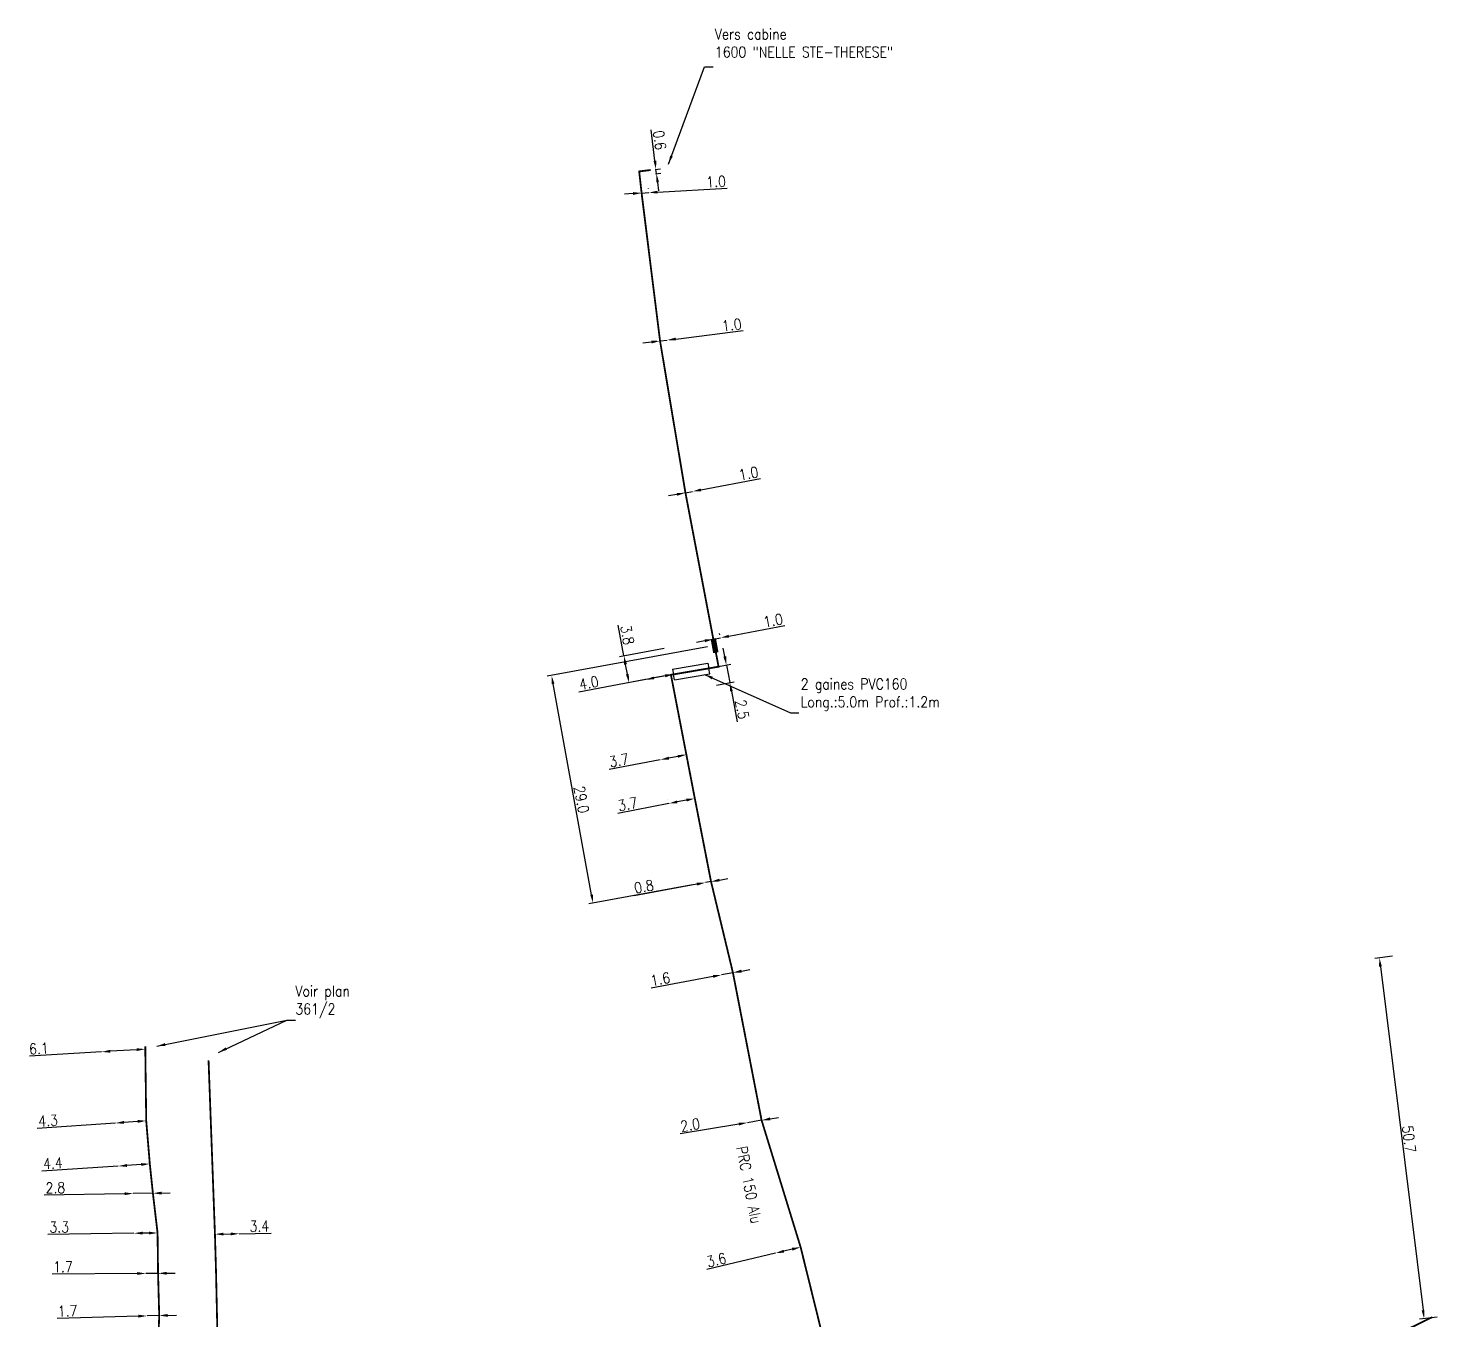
# Model space of a CAD drawing. Header units: millimetres. Extents: x 156382 to 158006, y 120998 to 122000.
# Drawn here: x 157804.2 to 158001.3, y 121819.5 to 121999.6 of the extents above; entities that cross this region are included whole.
import ezdxf
from ezdxf.enums import TextEntityAlignment as Align

# ---------------------------------------------------------------- set-up
doc = ezdxf.new("R2010")
doc.units = ezdxf.units.MM
doc.header["$PDMODE"] = 34
doc.layers.get('0').update_dxf_attribs({"linetype": 'CONTINUOUS'})
doc.layers.get('DEFPOINTS').update_dxf_attribs({"linetype": 'CONTINUOUS'})
for name, color, linetype in [('M_110', 1, 'M_ST_10'), ('M_300', 7, 'CONTINUOUS'), ('M_400', 7, 'CONTINUOUS')]:
    doc.layers.add(name, color=color, linetype=linetype)
doc.styles.add('M_ROMANS', font='ROMANS.shx', dxfattribs={"width": 0.75})
doc.styles.get("Standard").update_dxf_attribs({"font": 'romans.shx', "width": 0.85})
doc.linetypes.add('M_ST_10', pattern='A,5,-0.3,["++",Standard,S=1,R=0,X=0,Y=-0.5],-2.8', length=8.1)
doc.dimstyles.get("Standard").update_dxf_attribs({"dimtxt": 1.5, "dimasz": 1.2, "dimexe": 0.625, "dimexo": 0.625, "dimgap": 0.25, "dimtad": 1, "dimdec": 1, "dimzin": 0, "dimdsep": 46, "dimtxsty": 'Standard', "dimcen": -0.5, "dimadec": 0, "dimazin": 0, "dimtfac": 1, "dimtdec": 1, "dimtmove": 0, "dimatfit": 3, "dimfxl": 0, "dimtolj": 1, "dimtzin": 0, "dimarcsym": 0})

# ---------------------------------------------------------------- blocks, each defined once
blk = doc.blocks.new('*D119')
at = {"layer": 'DEFPOINTS', "color": 0, "linetype": 'Continuous', "transparency": 16777216}
for p in [(157890.27, 121908.76), (157890.27, 121908.75), (157894.2, 121909.49)]:
    blk.add_point(p, dxfattribs=at)
at = {"layer": 'M_400', "color": 0, "linetype": 'Continuous', "lineweight": -2, "transparency": 16777216}
for p, q in [((157890.27, 121908.76), (157881.02, 121907.03)), ((157890.15, 121909.37), (157890.15, 121909.38)), ((157893.02, 121909.28), (157891.44, 121908.99)), ((157894.08, 121910.11), (157894.08, 121910.12))]:
    blk.add_line(p, q, dxfattribs=at)
at = {"layer": 'M_400', "color": 0, "linetype": 'Continuous', "transparency": 16777216}
for points in [[(157891.41, 121909.18), (157891.48, 121908.79), (157890.27, 121908.76)], [(157892.98, 121909.48), (157893.05, 121909.08), (157894.2, 121909.5)]]:
    blk.add_solid(points, dxfattribs=at)
at = {"layer": 'M_400', "color": 0, "linetype": 'Continuous', "transparency": 16777216, "insert": (157882.39, 121908.31), "char_height": 1.5, "attachment_point": 5, "rotation": 10.6095}
blk.add_mtext('\\A1;4.0', dxfattribs=at)
blk = doc.blocks.new('*D120')
at = {"layer": 'DEFPOINTS', "color": 0, "linetype": 'Continuous', "transparency": 16777216}
for p in [(157893.5, 121913.23), (157887.29, 121912.06), (157894.2, 121909.49)]:
    blk.add_point(p, dxfattribs=at)
at = {"layer": 'M_400', "color": 0, "linetype": 'Continuous', "lineweight": -2, "transparency": 16777216}
for p, q in [((157887.29, 121912.06), (157886.48, 121916.36)), ((157892.89, 121913.11), (157886.67, 121911.95)), ((157887.77, 121909.51), (157887.51, 121910.88)), ((157893.58, 121909.38), (157887.37, 121908.21))]:
    blk.add_line(p, q, dxfattribs=at)
at = {"layer": 'M_400', "color": 0, "linetype": 'Continuous', "transparency": 16777216}
for points in [[(157887.71, 121910.92), (157887.31, 121910.85), (157887.29, 121912.06)], [(157887.96, 121909.54), (157887.57, 121909.47), (157887.99, 121908.33)]]:
    blk.add_solid(points, dxfattribs=at)
at = {"layer": 'M_400', "color": 0, "linetype": 'Continuous', "transparency": 16777216, "insert": (157887.76, 121914.98), "char_height": 1.5, "attachment_point": 5, "rotation": 280.6095}
blk.add_mtext('\\A1;3.8', dxfattribs=at)
blk = doc.blocks.new('*D121')
at = {"layer": 'DEFPOINTS', "color": 0, "linetype": 'Continuous', "transparency": 16777216}
for p in [(157899.13, 121910.33), (157899.6, 121907.87), (157902.04, 121908.34)]:
    blk.add_point(p, dxfattribs=at)
at = {"layer": 'M_400', "color": 0, "linetype": 'Continuous', "lineweight": -2, "transparency": 16777216}
for p, q in [((157901.34, 121911.97), (157901.12, 121913.15)), ((157899.74, 121910.45), (157902.18, 121910.91)), ((157901.57, 121910.79), (157902.04, 121908.34)), ((157900.21, 121907.99), (157902.65, 121908.45)), ((157902.26, 121907.16), (157903.08, 121902.86))]:
    blk.add_line(p, q, dxfattribs=at)
at = {"layer": 'M_400', "color": 0, "linetype": 'Continuous', "transparency": 16777216}
for points in [[(157901.54, 121912.01), (157901.15, 121911.94), (157901.57, 121910.79)], [(157902.46, 121907.2), (157902.07, 121907.12), (157902.04, 121908.34)]]:
    blk.add_solid(points, dxfattribs=at)
at = {"layer": 'M_400', "color": 0, "linetype": 'Continuous', "transparency": 16777216, "insert": (157903.77, 121904.61), "char_height": 1.5, "attachment_point": 5, "rotation": 280.7831}
blk.add_mtext('\\A1;2.5', dxfattribs=at)
blk = doc.blocks.new('*D127')
at = {"layer": 'DEFPOINTS', "color": 0, "linetype": 'Continuous', "transparency": 16777216}
for p in [(157908.41, 121828.77), (157908.41, 121828.77), (157911.92, 121829.61)]:
    blk.add_point(p, dxfattribs=at)
at = {"layer": 'M_110', "color": 0, "linetype": 'Continuous', "lineweight": -2, "transparency": 16777216}
for p, q in [((157908.41, 121828.77), (157898.86, 121826.48)), ((157910.75, 121829.33), (157909.58, 121829.05))]:
    blk.add_line(p, q, dxfattribs=at)
at = {"layer": 'M_110', "color": 0, "linetype": 'Continuous', "transparency": 16777216}
for points in [[(157909.53, 121829.24), (157909.63, 121828.85), (157908.41, 121828.77)], [(157910.7, 121829.52), (157910.8, 121829.13), (157911.92, 121829.61)]]:
    blk.add_solid(points, dxfattribs=at)
at = {"layer": 'M_110', "color": 0, "linetype": 'Continuous', "transparency": 16777216, "insert": (157900.17, 121827.82), "char_height": 1.5, "attachment_point": 5, "rotation": 13.4915}
blk.add_mtext('\\A1;3.6', dxfattribs=at)
blk = doc.blocks.new('*D128')
at = {"layer": 'DEFPOINTS', "color": 0, "linetype": 'Continuous', "transparency": 16777216}
for p in [(157904.5, 121846.97), (157904.5, 121846.97), (157906.48, 121847.3)]:
    blk.add_point(p, dxfattribs=at)
at = {"layer": 'M_110', "color": 0, "linetype": 'Continuous', "lineweight": -2, "transparency": 16777216}
for p, q in [((157907.66, 121847.5), (157908.84, 121847.7)), ((157903.32, 121846.77), (157895.12, 121845.4)), ((157906.48, 121847.3), (157904.5, 121846.97))]:
    blk.add_line(p, q, dxfattribs=at)
at = {"layer": 'M_110', "color": 0, "linetype": 'Continuous', "transparency": 16777216}
for points in [[(157907.63, 121847.7), (157907.69, 121847.3), (157906.48, 121847.3)], [(157903.29, 121846.97), (157903.35, 121846.58), (157904.5, 121846.97)]]:
    blk.add_solid(points, dxfattribs=at)
at = {"layer": 'M_110', "color": 0, "linetype": 'Continuous', "transparency": 16777216, "insert": (157896.52, 121846.65), "char_height": 1.5, "attachment_point": 5, "rotation": 9.4963}
blk.add_mtext('\\A1;2.0', dxfattribs=at)
blk = doc.blocks.new('*D129')
at = {"layer": 'DEFPOINTS', "color": 0, "linetype": 'Continuous', "transparency": 16777216}
for p in [(157898.65, 121880.45), (157898.65, 121880.45), (157899.43, 121880.59)]:
    blk.add_point(p, dxfattribs=at)
at = {"layer": 'M_110', "color": 0, "linetype": 'Continuous', "lineweight": -2, "transparency": 16777216}
for p, q in [((157897.47, 121880.23), (157888.69, 121878.63)), ((157899.43, 121880.59), (157898.65, 121880.45)), ((157898.76, 121879.83), (157898.76, 121879.83)), ((157899.55, 121879.98), (157899.55, 121879.98)), ((157900.61, 121880.81), (157901.79, 121881.02))]:
    blk.add_line(p, q, dxfattribs=at)
at = {"layer": 'M_110', "color": 0, "linetype": 'Continuous', "transparency": 16777216}
for points in [[(157897.43, 121880.43), (157897.5, 121880.04), (157898.65, 121880.45)], [(157900.58, 121881), (157900.65, 121880.61), (157899.43, 121880.59)]]:
    blk.add_solid(points, dxfattribs=at)
at = {"layer": 'M_110', "color": 0, "linetype": 'Continuous', "transparency": 16777216, "insert": (157890.07, 121879.9), "char_height": 1.5, "attachment_point": 5, "rotation": 10.3537}
blk.add_mtext('\\A1;0.8', dxfattribs=at)
blk = doc.blocks.new('*D130')
at = {"layer": 'DEFPOINTS', "color": 0, "linetype": 'Continuous', "transparency": 16777216}
for p in [(157893.53, 121891.48), (157893.53, 121891.48), (157897.17, 121892.18)]:
    blk.add_point(p, dxfattribs=at)
at = {"layer": 'M_110', "color": 0, "linetype": 'Continuous', "lineweight": -2, "transparency": 16777216}
for p, q in [((157893.53, 121891.48), (157886.44, 121890.11)), ((157893.42, 121892.09), (157893.42, 121892.09)), ((157895.99, 121891.95), (157894.71, 121891.71)), ((157897.05, 121892.79), (157897.05, 121892.79))]:
    blk.add_line(p, q, dxfattribs=at)
at = {"layer": 'M_110', "color": 0, "linetype": 'Continuous', "transparency": 16777216}
for points in [[(157894.67, 121891.9), (157894.75, 121891.51), (157893.53, 121891.48)], [(157895.95, 121892.15), (157896.03, 121891.76), (157897.17, 121892.18)]]:
    blk.add_solid(points, dxfattribs=at)
at = {"layer": 'M_110', "color": 0, "linetype": 'Continuous', "transparency": 16777216, "insert": (157887.81, 121891.39), "char_height": 1.5, "attachment_point": 5, "rotation": 10.9075}
blk.add_mtext('\\A1;3.7', dxfattribs=at)
blk = doc.blocks.new('*D131')
at = {"layer": 'DEFPOINTS', "color": 0, "linetype": 'Continuous', "transparency": 16777216}
for p in [(157892.36, 121897.59), (157892.36, 121897.59), (157895.99, 121898.29)]:
    blk.add_point(p, dxfattribs=at)
at = {"layer": 'M_110', "color": 0, "linetype": 'Continuous', "lineweight": -2, "transparency": 16777216}
for p, q in [((157892.36, 121897.59), (157885.22, 121896.21)), ((157894.81, 121898.06), (157893.53, 121897.82))]:
    blk.add_line(p, q, dxfattribs=at)
at = {"layer": 'M_110', "color": 0, "linetype": 'Continuous', "transparency": 16777216}
for points in [[(157893.5, 121898.01), (157893.57, 121897.62), (157892.36, 121897.59)], [(157894.77, 121898.26), (157894.85, 121897.87), (157895.99, 121898.29)]]:
    blk.add_solid(points, dxfattribs=at)
at = {"layer": 'M_110', "color": 0, "linetype": 'Continuous', "transparency": 16777216, "insert": (157886.59, 121897.5), "char_height": 1.5, "attachment_point": 5, "rotation": 10.9075}
blk.add_mtext('\\A1;3.7', dxfattribs=at)
blk = doc.blocks.new('*D132')
at = {"layer": 'DEFPOINTS', "color": 0, "linetype": 'Continuous', "transparency": 16777216}
for p in [(157891.01, 121979.83), (157891.08, 121979.23), (157891.83, 121979.32)]:
    blk.add_point(p, dxfattribs=at)
at = {"layer": 'M_110', "color": 0, "linetype": 'Continuous', "lineweight": -2, "transparency": 16777216}
for p, q in [((157891.61, 121981.11), (157891.08, 121985.45)), ((157891.63, 121979.9), (157892.37, 121979.99)), ((157891.83, 121979.32), (157891.75, 121979.92)), ((157891.7, 121979.31), (157892.45, 121979.4)), ((157891.97, 121978.13), (157892.12, 121976.94))]:
    blk.add_line(p, q, dxfattribs=at)
at = {"layer": 'M_110', "color": 0, "linetype": 'Continuous', "transparency": 16777216}
for points in [[(157891.81, 121981.13), (157891.41, 121981.08), (157891.75, 121979.92)], [(157892.17, 121978.15), (157891.78, 121978.11), (157891.83, 121979.32)]]:
    blk.add_solid(points, dxfattribs=at)
at = {"layer": 'M_110', "color": 0, "linetype": 'Continuous', "transparency": 16777216, "insert": (157892.26, 121983.99), "char_height": 1.5, "attachment_point": 5, "rotation": 276.9954}
blk.add_mtext('\\A1;0.6', dxfattribs=at)
blk = doc.blocks.new('*D133')
at = {"layer": 'DEFPOINTS', "color": 0, "linetype": 'Continuous', "transparency": 16777216}
for p in [(157900.73, 121914.59), (157899.79, 121914.19), (157900.77, 121914.38)]:
    blk.add_point(p, dxfattribs=at)
at = {"layer": 'M_110', "color": 0, "linetype": 'Continuous', "lineweight": -2, "transparency": 16777216}
for p, q in [((157899.67, 121914.8), (157899.63, 121915.02)), ((157899.75, 121914.4), (157900.73, 121914.59)), ((157900.66, 121914.99), (157900.62, 121915.2)), ((157901.91, 121914.81), (157909.73, 121916.3)), ((157898.57, 121914.18), (157897.39, 121913.95))]:
    blk.add_line(p, q, dxfattribs=at)
at = {"layer": 'M_110', "color": 0, "linetype": 'Continuous', "transparency": 16777216}
for points in [[(157901.87, 121915.01), (157901.95, 121914.62), (157900.73, 121914.59)], [(157898.53, 121914.37), (157898.61, 121913.98), (157899.75, 121914.4)]]:
    blk.add_solid(points, dxfattribs=at)
at = {"layer": 'M_110', "color": 0, "linetype": 'Continuous', "transparency": 16777216, "insert": (157908.08, 121917.01), "char_height": 1.5, "attachment_point": 5, "rotation": 10.7831}
blk.add_mtext('\\A1;1.0', dxfattribs=at)
blk = doc.blocks.new('*D134')
at = {"layer": 'DEFPOINTS', "color": 0, "linetype": 'Continuous', "transparency": 16777216}
for p in [(157895.86, 121934.82), (157896.85, 121935), (157896.85, 121935)]:
    blk.add_point(p, dxfattribs=at)
at = {"layer": 'M_110', "color": 0, "linetype": 'Continuous', "lineweight": -2, "transparency": 16777216}
for p, q in [((157898.02, 121935.23), (157906.31, 121936.81)), ((157894.68, 121934.59), (157893.51, 121934.37)), ((157895.86, 121934.82), (157896.85, 121935))]:
    blk.add_line(p, q, dxfattribs=at)
at = {"layer": 'M_110', "color": 0, "linetype": 'Continuous', "transparency": 16777216}
for points in [[(157894.65, 121934.79), (157894.72, 121934.39), (157895.86, 121934.82)], [(157897.99, 121935.42), (157898.06, 121935.03), (157896.85, 121935)]]:
    blk.add_solid(points, dxfattribs=at)
at = {"layer": 'M_110', "color": 0, "linetype": 'Continuous', "transparency": 16777216, "insert": (157904.66, 121937.51), "char_height": 1.5, "attachment_point": 5, "rotation": 10.7831}
blk.add_mtext('\\A1;1.0', dxfattribs=at)
blk = doc.blocks.new('*D135')
at = {"layer": 'DEFPOINTS', "color": 0, "linetype": 'Continuous', "transparency": 16777216}
for p in [(157892.32, 121955.99), (157893.31, 121956.11), (157893.31, 121956.11)]:
    blk.add_point(p, dxfattribs=at)
at = {"layer": 'M_110', "color": 0, "linetype": 'Continuous', "lineweight": -2, "transparency": 16777216}
for p, q in [((157892.32, 121955.99), (157893.31, 121956.11)), ((157894.5, 121956.26), (157903.92, 121957.43)), ((157891.13, 121955.84), (157889.94, 121955.69))]:
    blk.add_line(p, q, dxfattribs=at)
at = {"layer": 'M_110', "color": 0, "linetype": 'Continuous', "transparency": 16777216}
for points in [[(157891.11, 121956.04), (157891.15, 121955.64), (157892.32, 121955.99)], [(157894.48, 121956.46), (157894.53, 121956.06), (157893.31, 121956.11)]]:
    blk.add_solid(points, dxfattribs=at)
at = {"layer": 'M_110', "color": 0, "linetype": 'Continuous', "transparency": 16777216, "insert": (157902.32, 121958.24), "char_height": 1.5, "attachment_point": 5, "rotation": 7.1087}
blk.add_mtext('\\A1;1.0', dxfattribs=at)
blk = doc.blocks.new('*D136')
at = {"layer": 'DEFPOINTS', "color": 0, "linetype": 'Continuous', "transparency": 16777216}
for p in [(157889.75, 121976.59), (157890.75, 121976.68), (157890.75, 121976.64)]:
    blk.add_point(p, dxfattribs=at)
at = {"layer": 'M_110', "color": 0, "linetype": 'Continuous', "lineweight": -2, "transparency": 16777216}
for p, q in [((157888.55, 121976.55), (157887.36, 121976.48)), ((157889.72, 121977.21), (157889.72, 121977.24)), ((157889.75, 121976.62), (157890.75, 121976.68)), ((157890.72, 121977.27), (157890.72, 121977.3)), ((157891.95, 121976.74), (157901.68, 121977.3))]:
    blk.add_line(p, q, dxfattribs=at)
at = {"layer": 'M_110', "color": 0, "linetype": 'Continuous', "transparency": 16777216}
for points in [[(157888.54, 121976.75), (157888.57, 121976.35), (157889.75, 121976.62)], [(157891.94, 121976.94), (157891.96, 121976.54), (157890.75, 121976.68)]]:
    blk.add_solid(points, dxfattribs=at)
at = {"layer": 'M_110', "color": 0, "linetype": 'Continuous', "transparency": 16777216, "insert": (157900.13, 121978.21), "char_height": 1.5, "attachment_point": 5, "rotation": 3.2602}
blk.add_mtext('\\A1;1.0', dxfattribs=at)
blk = doc.blocks.new('*D160')
at = {"layer": 'DEFPOINTS', "color": 0, "linetype": 'Continuous', "transparency": 16777216}
for p in [(157900.91, 121867.59), (157902.48, 121867.89), (157902.48, 121867.89)]:
    blk.add_point(p, dxfattribs=at)
at = {"layer": 'M_110', "color": 0, "linetype": 'Continuous', "lineweight": -2, "transparency": 16777216}
for p, q in [((157899.73, 121867.37), (157891.07, 121865.73)), ((157902.48, 121867.89), (157900.91, 121867.59)), ((157903.66, 121868.11), (157904.84, 121868.33))]:
    blk.add_line(p, q, dxfattribs=at)
at = {"layer": 'M_110', "color": 0, "linetype": 'Continuous', "transparency": 16777216}
for points in [[(157899.7, 121867.56), (157899.77, 121867.17), (157900.91, 121867.59)], [(157903.63, 121868.31), (157903.7, 121867.91), (157902.48, 121867.89)]]:
    blk.add_solid(points, dxfattribs=at)
at = {"layer": 'M_110', "color": 0, "linetype": 'Continuous', "transparency": 16777216, "insert": (157892.36, 121866.99), "char_height": 1.5, "attachment_point": 5, "rotation": 10.7078}
blk.add_mtext('\\A1;1.6', dxfattribs=at)
blk = doc.blocks.new('*D161')
at = {"layer": 'DEFPOINTS', "color": 0, "linetype": 'Continuous', "transparency": 16777216}
for p in [(157995.08, 121870.26), (157998.85, 121819.64), (158001.31, 121819.94)]:
    blk.add_point(p, dxfattribs=at)
at = {"layer": 'M_110', "color": 0, "linetype": 'Continuous', "lineweight": -2, "transparency": 16777216}
for p, q in [((157994.46, 121870.18), (157992, 121869.87)), ((157992.76, 121868.76), (157998.7, 121820.83)), ((158000.69, 121819.86), (157998.23, 121819.56))]:
    blk.add_line(p, q, dxfattribs=at)
at = {"layer": 'M_110', "color": 0, "linetype": 'Continuous', "transparency": 16777216}
for points in [[(157992.96, 121868.78), (157992.56, 121868.74), (157992.62, 121869.95)], [(157998.9, 121820.85), (157998.5, 121820.8), (157998.85, 121819.64)]]:
    blk.add_solid(points, dxfattribs=at)
at = {"layer": 'M_110', "color": 0, "linetype": 'Continuous', "transparency": 16777216, "insert": (157996.75, 121844.68), "char_height": 1.5, "attachment_point": 5, "rotation": 277.061}
blk.add_mtext('\\A1;50.7', dxfattribs=at)
blk = doc.blocks.new('*D165')
at = {"layer": 'DEFPOINTS', "color": 0, "linetype": 'Continuous', "transparency": 16777216}
for p in [(157830.26, 121831.42), (157830.26, 121831.42), (157833.66, 121831.48)]:
    blk.add_point(p, dxfattribs=at)
at = {"layer": 'M_110', "color": 0, "linetype": 'Continuous', "lineweight": -2, "transparency": 16777216}
for p, q in [((157831.46, 121831.44), (157832.46, 121831.46)), ((157833.66, 121831.48), (157838.09, 121831.57))]:
    blk.add_line(p, q, dxfattribs=at)
at = {"layer": 'M_110', "color": 0, "linetype": 'Continuous', "transparency": 16777216}
for points in [[(157831.45, 121831.64), (157831.46, 121831.24), (157830.26, 121831.42)], [(157832.45, 121831.66), (157832.46, 121831.26), (157833.66, 121831.48)]]:
    blk.add_solid(points, dxfattribs=at)
at = {"layer": 'M_110', "color": 0, "linetype": 'Continuous', "transparency": 16777216, "insert": (157836.45, 121832.54), "char_height": 1.5, "attachment_point": 5, "rotation": 1.1525}
blk.add_mtext('\\A1;3.4', dxfattribs=at)
blk = doc.blocks.new('*D177')
at = {"layer": 'DEFPOINTS', "color": 0, "linetype": 'Continuous', "transparency": 16777216}
for p in [(157899.13, 121910.33), (157899.6, 121907.87), (157902.04, 121908.34)]:
    blk.add_point(p, dxfattribs=at)
at = {"layer": 'M_400', "color": 0, "linetype": 'Continuous', "lineweight": -2, "transparency": 16777216}
for p, q in [((157901.34, 121911.97), (157901.12, 121913.15)), ((157899.74, 121910.45), (157902.18, 121910.91)), ((157901.57, 121910.79), (157902.04, 121908.34)), ((157900.21, 121907.99), (157902.65, 121908.45)), ((157902.26, 121907.16), (157903.08, 121902.86))]:
    blk.add_line(p, q, dxfattribs=at)
at = {"layer": 'M_400', "color": 0, "linetype": 'Continuous', "transparency": 16777216}
for points in [[(157901.54, 121912.01), (157901.15, 121911.94), (157901.57, 121910.79)], [(157902.46, 121907.2), (157902.07, 121907.12), (157902.04, 121908.34)]]:
    blk.add_solid(points, dxfattribs=at)
at = {"layer": 'M_400', "color": 0, "linetype": 'Continuous', "transparency": 16777216, "insert": (157903.77, 121904.61), "char_height": 1.5, "attachment_point": 5, "rotation": 280.7831}
blk.add_mtext('\\A1;2.5', dxfattribs=at)
blk = doc.blocks.new('*D179')
at = {"layer": 'DEFPOINTS', "color": 0, "linetype": 'Continuous', "transparency": 16777216}
for p in [(157816.39, 121846.93), (157820.68, 121847.24), (157820.68, 121847.23)]:
    blk.add_point(p, dxfattribs=at)
at = {"layer": 'M_110', "color": 0, "linetype": 'Continuous', "lineweight": -2, "transparency": 16777216}
for p, q in [((157816.39, 121846.92), (157805.49, 121846.14)), ((157816.44, 121846.31), (157816.44, 121846.3)), ((157819.48, 121847.15), (157817.59, 121847.01)), ((157820.73, 121846.61), (157820.73, 121846.61))]:
    blk.add_line(p, q, dxfattribs=at)
at = {"layer": 'M_110', "color": 0, "linetype": 'Continuous', "transparency": 16777216}
for points in [[(157817.57, 121847.21), (157817.6, 121846.81), (157816.39, 121846.92)], [(157819.47, 121847.35), (157819.5, 121846.95), (157820.68, 121847.23)]]:
    blk.add_solid(points, dxfattribs=at)
at = {"layer": 'M_110', "color": 0, "linetype": 'Continuous', "transparency": 16777216, "insert": (157807, 121847.25), "char_height": 1.5, "attachment_point": 5, "rotation": 4.1067}
blk.add_mtext('\\A1;4.3', dxfattribs=at)
blk = doc.blocks.new('*D180')
at = {"layer": 'DEFPOINTS', "color": 0, "linetype": 'Continuous', "transparency": 16777216}
for p in [(157816.79, 121840.92), (157821.18, 121841.22), (157821.18, 121841.21)]:
    blk.add_point(p, dxfattribs=at)
at = {"layer": 'M_110', "color": 0, "linetype": 'Continuous', "lineweight": -2, "transparency": 16777216}
for p, q in [((157821.14, 121841.83), (157821.14, 121841.84)), ((157816.79, 121840.92), (157806.11, 121840.21)), ((157816.75, 121841.54), (157816.75, 121841.55)), ((157819.99, 121841.14), (157817.99, 121841))]:
    blk.add_line(p, q, dxfattribs=at)
at = {"layer": 'M_110', "color": 0, "linetype": 'Continuous', "transparency": 16777216}
for points in [[(157817.98, 121841.2), (157818, 121840.8), (157816.79, 121840.92)], [(157819.97, 121841.34), (157820, 121840.94), (157821.18, 121841.22)]]:
    blk.add_solid(points, dxfattribs=at)
at = {"layer": 'M_110', "color": 0, "linetype": 'Continuous', "transparency": 16777216, "insert": (157807.66, 121841.32), "char_height": 1.5, "attachment_point": 5, "rotation": 3.8149}
blk.add_mtext('\\A1;4.4', dxfattribs=at)
blk = doc.blocks.new('*D181')
at = {"layer": 'DEFPOINTS', "color": 0, "linetype": 'Continuous', "transparency": 16777216}
for p in [(157818.87, 121837.09), (157821.61, 121837.13), (157821.61, 121837.13)]:
    blk.add_point(p, dxfattribs=at)
at = {"layer": 'M_110', "color": 0, "linetype": 'Continuous', "lineweight": -2, "transparency": 16777216}
for p, q in [((157817.67, 121837.06), (157806.44, 121836.87)), ((157821.61, 121837.13), (157818.87, 121837.09)), ((157822.81, 121837.15), (157824.01, 121837.18))]:
    blk.add_line(p, q, dxfattribs=at)
at = {"layer": 'M_110', "color": 0, "linetype": 'Continuous', "transparency": 16777216}
for points in [[(157817.66, 121837.26), (157817.67, 121836.86), (157818.87, 121837.09)], [(157822.81, 121837.35), (157822.82, 121836.95), (157821.61, 121837.13)]]:
    blk.add_solid(points, dxfattribs=at)
at = {"layer": 'M_110', "color": 0, "linetype": 'Continuous', "transparency": 16777216, "insert": (157808.01, 121837.89), "char_height": 1.5, "attachment_point": 5, "rotation": 1.0103}
blk.add_mtext('\\A1;2.8', dxfattribs=at)
blk = doc.blocks.new('*D187')
at = {"layer": 'DEFPOINTS', "color": 0, "linetype": 'Continuous', "transparency": 16777216}
for p in [(157814.46, 121856.85), (157820.55, 121857.23), (157820.55, 121857.23)]:
    blk.add_point(p, dxfattribs=at)
at = {"layer": 'M_110', "color": 0, "linetype": 'Continuous', "lineweight": -2, "transparency": 16777216}
for p, q in [((157814.46, 121856.85), (157804.4, 121856.23)), ((157819.35, 121857.15), (157815.66, 121856.93))]:
    blk.add_line(p, q, dxfattribs=at)
at = {"layer": 'M_110', "color": 0, "linetype": 'Continuous', "transparency": 16777216}
for points in [[(157815.65, 121857.13), (157815.67, 121856.73), (157814.46, 121856.85)], [(157819.34, 121857.35), (157819.37, 121856.96), (157820.55, 121857.23)]]:
    blk.add_solid(points, dxfattribs=at)
at = {"layer": 'M_110', "color": 0, "linetype": 'Continuous', "transparency": 16777216, "insert": (157805.71, 121857.31), "char_height": 1.5, "attachment_point": 5, "rotation": 3.5317}
blk.add_mtext('\\A1;6.1', dxfattribs=at)
blk = doc.blocks.new('*D188')
at = {"layer": 'DEFPOINTS', "color": 0, "linetype": 'Continuous', "transparency": 16777216}
for p in [(157818.96, 121831.55), (157822.26, 121831.59), (157822.26, 121831.59)]:
    blk.add_point(p, dxfattribs=at)
at = {"layer": 'M_110', "color": 0, "linetype": 'Continuous', "lineweight": -2, "transparency": 16777216}
for p, q in [((157818.96, 121831.55), (157806.98, 121831.39)), ((157821.06, 121831.58), (157820.16, 121831.57)), ((157822.27, 121830.97), (157822.27, 121830.97))]:
    blk.add_line(p, q, dxfattribs=at)
at = {"layer": 'M_110', "color": 0, "linetype": 'Continuous', "transparency": 16777216}
for points in [[(157820.16, 121831.77), (157820.17, 121831.37), (157818.96, 121831.55)], [(157821.06, 121831.78), (157821.07, 121831.38), (157822.26, 121831.59)]]:
    blk.add_solid(points, dxfattribs=at)
at = {"layer": 'M_110', "color": 0, "linetype": 'Continuous', "transparency": 16777216, "insert": (157808.55, 121832.41), "char_height": 1.5, "attachment_point": 5, "rotation": 0.7599}
blk.add_mtext('\\A1;3.3', dxfattribs=at)
blk = doc.blocks.new('*D189')
at = {"layer": 'DEFPOINTS', "color": 0, "linetype": 'Continuous', "transparency": 16777216}
for p in [(157820.63, 121825.98), (157822.33, 121825.97), (157822.33, 121825.96)]:
    blk.add_point(p, dxfattribs=at)
at = {"layer": 'M_110', "color": 0, "linetype": 'Continuous', "lineweight": -2, "transparency": 16777216}
for p, q in [((157819.43, 121825.94), (157807.58, 121825.85)), ((157822.33, 121825.96), (157820.63, 121825.95)), ((157823.53, 121825.97), (157824.73, 121825.98)), ((157820.63, 121825.35), (157820.63, 121825.32)), ((157822.33, 121825.34), (157822.33, 121825.33))]:
    blk.add_line(p, q, dxfattribs=at)
at = {"layer": 'M_110', "color": 0, "linetype": 'Continuous', "transparency": 16777216}
for points in [[(157819.43, 121826.14), (157819.43, 121825.74), (157820.63, 121825.95)], [(157823.53, 121826.17), (157823.53, 121825.77), (157822.33, 121825.96)]]:
    blk.add_solid(points, dxfattribs=at)
at = {"layer": 'M_110', "color": 0, "linetype": 'Continuous', "transparency": 16777216, "insert": (157809.07, 121826.86), "char_height": 1.5, "attachment_point": 5, "rotation": 0.4195}
blk.add_mtext('\\A1;1.7', dxfattribs=at)
blk = doc.blocks.new('*D190')
at = {"layer": 'DEFPOINTS', "color": 0, "linetype": 'Continuous', "transparency": 16777216}
for p in [(157820.79, 121820.02), (157822.49, 121820.07), (157822.49, 121820.07)]:
    blk.add_point(p, dxfattribs=at)
at = {"layer": 'M_110', "color": 0, "linetype": 'Continuous', "lineweight": -2, "transparency": 16777216}
for p, q in [((157819.59, 121819.99), (157808.26, 121819.68)), ((157822.49, 121820.07), (157820.79, 121820.02)), ((157823.69, 121820.1), (157824.89, 121820.14))]:
    blk.add_line(p, q, dxfattribs=at)
at = {"layer": 'M_110', "color": 0, "linetype": 'Continuous', "transparency": 16777216}
for points in [[(157819.59, 121820.19), (157819.6, 121819.79), (157820.79, 121820.02)], [(157823.68, 121820.3), (157823.7, 121819.9), (157822.49, 121820.07)]]:
    blk.add_solid(points, dxfattribs=at)
at = {"layer": 'M_110', "color": 0, "linetype": 'Continuous', "transparency": 16777216, "insert": (157809.72, 121820.72), "char_height": 1.5, "attachment_point": 5, "rotation": 1.5649}
blk.add_mtext('\\A1;1.7', dxfattribs=at)
blk = doc.blocks.new('*D225')
at = {"layer": 'DEFPOINTS', "color": 0, "linetype": 'Continuous', "transparency": 16777216}
for p in [(157899.55, 121913.43), (157877.19, 121909.34), (157897.47, 121880.23)]:
    blk.add_point(p, dxfattribs=at)
at = {"layer": 'M_300', "color": 0, "linetype": 'Continuous', "lineweight": -2, "transparency": 16777216}
for p, q in [((157898.94, 121913.32), (157876.57, 121909.23)), ((157882.77, 121878.77), (157877.4, 121908.16)), ((157896.85, 121880.12), (157882.38, 121877.48))]:
    blk.add_line(p, q, dxfattribs=at)
at = {"layer": 'M_300', "color": 0, "linetype": 'Continuous', "transparency": 16777216}
for points in [[(157877.6, 121908.2), (157877.21, 121908.13), (157877.19, 121909.34)], [(157882.97, 121878.8), (157882.58, 121878.73), (157882.99, 121877.59)]]:
    blk.add_solid(points, dxfattribs=at)
at = {"layer": 'M_300', "color": 0, "linetype": 'Continuous', "transparency": 16777216, "insert": (157881.37, 121892.03), "char_height": 1.5, "attachment_point": 5, "rotation": 280.3537}
blk.add_mtext('\\A1;29.0', dxfattribs=at)
blk = doc.blocks.new('M_300_03')
at = {"color": 0, "linetype": 'Continuous'}
blk.add_solid([(-2, 0.75), (-2, -0.75), (2, 0.75), (2, -0.75)], dxfattribs=at)
at = {"color": 0, "linetype": 'Continuous', "style": 'M_ROMANS', "width": 0.75, "flags": 3}
for tag, p in [('DEF_COUP', (0, -7.5)), ('DEF_LEG', (0, -5)), ('DEF_TYPE', (0, -10))]:
    blk.add_attdef(tag, text='', height=1.2, dxfattribs=at).set_placement(p, align=Align.MIDDLE)

msp = doc.modelspace()

# ---------------------------------------------------------------- linework, layer by layer
at = {"layer": 'M_110', "const_width": 0.25, "flags": 128}
for points in [[(157906.92, 121704.26), (157902.51, 121718.64, -0.229804), (157902.64, 121719.5), (157906.05, 121724.47), (157914.3, 121736.87), (157922.64, 121747.75), (157927.17, 121754.12), (157927.33, 121756.06), (157929.98, 121758.12), (157927.81, 121763.1), (157924.62, 121776.91), (157921.9, 121788.12), (157918.73, 121802.31), (157914.96, 121817.31), (157911.92, 121829.61), (157906.48, 121847.3), (157902.48, 121867.89), (157899.43, 121880.59), (157897.17, 121892.18), (157893.84, 121909.43), (157900.48, 121910.56), (157895.86, 121934.82), (157892.32, 121955.99), (157889.75, 121976.6), (157889.41, 121979.63), (157891.01, 121979.83)], [(157907.39, 121704.41), (157903.07, 121718.58, -0.226894), (157903.2, 121719.44), (157914.7, 121736.58), (157923.04, 121747.45), (157927.66, 121753.94), (157927.81, 121755.8), (157938.49, 121764.07, 0.190327), (157938.62, 121765.23, -0.193985), (157939.04, 121768.9), (157940.92, 121771.58), (157945.76, 121778.37), (157954.55, 121789.37), (157967.42, 121802.55), (157976.01, 121808.08), (158000, 121819.86)]]:
    msp.add_lwpolyline(points, format="xyb", dxfattribs=at)
at = {"layer": 'M_110', "linetype": 'M_ST_10', "flags": 128}
msp.add_lwpolyline([(157860.48, 121685.77, 0.25, 0.25, 0), (157860.48, 121685.77, 0.25, 0.25, 0), (157853.37, 121703.2, 0.25, 0.25, 0), (157824.46, 121784.75, 0.25, 0.25, 0), (157824.46, 121784.75, 0.25, 0.25, 0), (157824.46, 121784.75, 0.25, 0.25, 0), (157824.46, 121784.75, 0.25, 0.25, 0), (157824.46, 121784.75, 0.25, 0.25, 0), (157824.46, 121784.75, 0.25, 0.25, 0), (157824.46, 121784.75, 0.25, 0.25, 0), (157823.28, 121790.11, 0.25, 0.25, 0), (157822.27, 121799.21, 0.25, 0.25, 0), (157821.85, 121805.55, 0.25, 0.25, 0), (157822.27, 121813.48, 0.25, 0.25, 0), (157822.49, 121820.07, 0.25, 0.25, 0), (157822.33, 121825.97, 0.25, 0.25, 0), (157822.26, 121831.59, 0.25, 0.25, 0), (157821.61, 121837.13, 0.25, 0.25, 0), (157821.18, 121841.21, 0.25, 0.25, 0), (157820.68, 121847.23, 0.25, 0.25, 0), (157820.55, 121857.23, 0.25, 0.25, 0), (157820.55, 121857.62, 0, 0, 0)], format="xyseb", dxfattribs=at)
at = {"layer": 'M_110', "linetype": 'M_ST_10', "const_width": 0.25, "flags": 128}
msp.add_lwpolyline([(157906.45, 121704.1), (157902.19, 121717.69), (157897.99, 121723.05, 0.437376), (157896.53, 121722.93), (157893.36, 121718.66), (157882.57, 121704.77), (157879.76, 121701.36), (157876.01, 121698.71), (157867.58, 121696.1, -0.401774), (157865.1, 121697.34), (157864.72, 121698.53), (157837.46, 121774.69), (157835.1, 121781.99), (157833.76, 121787.22), (157832.27, 121794.46), (157831.73, 121798.16), (157831.1, 121805.46), (157830.8, 121808.95), (157830.59, 121818.19), (157830.41, 121826.26), (157830.26, 121831.42), (157829.37, 121855.65)], format="xyb", dxfattribs=at)
at = {"layer": 'M_300', "flags": 128}
msp.add_lwpolyline([(157896.14, 121879.99), (157893.08, 121879.43)], dxfattribs=at)
at = {"layer": 'M_400', "color": 7}
for p, q in [((157894.07, 121910.23), (157899, 121911.07)), ((157899, 121911.07), (157899.13, 121910.33)), ((157894.07, 121910.23), (157894.2, 121909.49)), ((157894.32, 121908.75), (157894.2, 121909.49)), ((157894.32, 121908.75), (157899.25, 121909.59)), ((157899.25, 121909.59), (157899.13, 121910.33))]:
    msp.add_line(p, q, dxfattribs=at)

# ---------------------------------------------------------------- block references
at = {"layer": 'M_300', "xscale": 0.5, "yscale": 0.5, "zscale": 0.5, "rotation": 280.3536734789936}
msp.add_blockref('M_300_03', (157899.92, 121913.5), dxfattribs=at)

# ---------------------------------------------------------------- texts
at = {"layer": 'M_110', "linetype": 'Continuous', "width": 0.85}
msp.add_text('PRC 150 Alu', height=1.5, rotation=281.0582, dxfattribs=at).set_placement((157904.73, 121838.3), align=Align.MIDDLE)
at = {"layer": 'M_110', "linetype": 'Continuous', "char_height": 1.5, "attachment_point": 1}
for s, insert in [('\\A1;Vers cabine\\P1600 "NELLE STE-THERESE"', (157899.97, 121999.53)), ('Voir plan\\P361/2', (157841.48, 121866.07))]:
    msp.add_mtext(s, dxfattribs=dict(at, insert=insert))
at = {"layer": 'M_400', "linetype": 'Continuous', "insert": (157911.94, 121906.65), "char_height": 1.5, "attachment_point": 4}
msp.add_mtext('2 gaines PVC160 \\PLong.:5.0m Prof.:1.2m', dxfattribs=at)

# ---------------------------------------------------------------- dimensions: what is measured, and where the dimension line sits
at = {"layer": 'M_110', "linetype": 'Continuous'}
for base, p1, p2, angle, picture, middle, dimtype in [((157891.83, 121979.32), (157891.01, 121979.83), (157891.08, 121979.23), 276.9954, '*D132', (157891.27, 121983.87), 161), ((157890.75, 121976.68), (157889.75, 121976.59), (157890.75, 121976.64), 3.2602, '*D136', (157900.19, 121977.21), 161), ((157893.31, 121956.11), (157892.32, 121955.99), (157893.31, 121956.11), 7.1087, '*D135', (157902.44, 121957.25), 161), ((157896.85, 121935), (157895.86, 121934.82), (157896.85, 121935), 10.7831, '*D134', (157904.85, 121936.53), 161), ((157900.73, 121914.59), (157899.79, 121914.19), (157900.77, 121914.38), 10.7831, '*D133', (157908.26, 121916.02), 161), ((157892.36, 121897.59), (157895.99, 121898.29), (157892.36, 121897.59), 190.9075, '*D131', (157886.78, 121896.51), 161), ((157893.53, 121891.48), (157897.17, 121892.18), (157893.53, 121891.48), 190.9075, '*D130', (157888, 121890.41), 161), ((157898.65, 121880.45), (157899.43, 121880.59), (157898.65, 121880.45), 190.3537, '*D129', (157890.25, 121878.91), 161), ((157998.85, 121819.64), (157995.08, 121870.26), (158001.31, 121819.94), 277.061, '*D161', (157995.76, 121844.56), 160), ((157902.48, 121867.89), (157900.91, 121867.59), (157902.48, 121867.89), 10.7078, '*D160', (157892.54, 121866.01), 160), ((157820.55, 121857.23), (157814.46, 121856.85), (157820.55, 121857.23), 183.5317, '*D187', (157805.77, 121856.32), 160), ((157820.68, 121847.23), (157816.39, 121846.93), (157820.68, 121847.24), 184.1067, '*D179', (157807.07, 121846.26), 160), ((157904.5, 121846.97), (157906.48, 121847.3), (157904.5, 121846.97), 189.4963, '*D128', (157896.68, 121845.66), 161), ((157821.18, 121841.22), (157816.79, 121840.92), (157821.18, 121841.21), 183.8149, '*D180', (157807.72, 121840.32), 160), ((157821.6148, 121837.1335), (157818.8653, 121837.085), (157821.6148, 121837.1335), 181.0103, '*D181', (157808.0265, 121836.8939), 160), ((157822.26, 121831.59), (157818.96, 121831.55), (157822.26, 121831.59), 0.7599, '*D188', (157808.57, 121831.41), 160), ((157830.26, 121831.42), (157833.66, 121831.48), (157830.26, 121831.42), 181.1525, '*D165', (157836.47, 121831.54), 160), ((157908.41, 121828.77), (157911.92, 121829.61), (157908.41, 121828.77), 193.4915, '*D127', (157900.4, 121826.85), 161), ((157822.33, 121825.96), (157820.63, 121825.98), (157822.33, 121825.97), 0.4195, '*D189', (157809.08, 121825.86), 160), ((157822.49, 121820.07), (157820.79, 121820.02), (157822.49, 121820.07), 1.5649, '*D190', (157809.75, 121819.72), 160)]:
    dim = msp.add_linear_dim(base=base, p1=p1, p2=p2, angle=angle, dimstyle='Standard', dxfattribs=at)
    dim.commit()
    dim.dimension.update_dxf_attribs({"geometry": picture, "text_midpoint": middle, "dimtype": dimtype})
at = {"layer": 'M_300', "linetype": 'Continuous'}
dim = msp.add_linear_dim(base=(157877.19, 121909.34), p1=(157897.47, 121880.23), p2=(157899.55, 121913.43), angle=280.3537, text='29.0', dimstyle='Standard', dxfattribs=at)
dim.commit()
dim.dimension.update_dxf_attribs({"geometry": '*D225', "text_midpoint": (157880.38, 121891.85), "dimtype": 160})
at = {"layer": 'M_400', "linetype": 'Continuous'}
for base, p1, p2, angle, picture, middle in [((157887.29, 121912.06), (157894.2, 121909.49), (157893.5, 121913.23), 100.6095, '*D120', (157886.78, 121914.8)), ((157902.04, 121908.34), (157899.13, 121910.33), (157899.6, 121907.87), 280.7831, '*D121', (157902.78, 121904.42)), ((157902.04, 121908.34), (157899.13, 121910.33), (157899.6, 121907.87), 280.7831, '*D177', (157902.78, 121904.42)), ((157890.27, 121908.76), (157894.2, 121909.49), (157890.27, 121908.75), 190.6095, '*D119', (157882.57, 121907.32))]:
    dim = msp.add_linear_dim(base=base, p1=p1, p2=p2, angle=angle, dimstyle='Standard', dxfattribs=at)
    dim.commit()
    dim.dimension.update_dxf_attribs({"geometry": picture, "text_midpoint": middle, "dimtype": 161})

# ---------------------------------------------------------------- leaders
at = {"layer": 'M_110', "linetype": 'Continuous'}
for points in [[(157893.49, 121980.66), (157898.52, 121994.24), (157899.72, 121994.24)], [(157822.16, 121857.64), (157840.28, 121861.29)], [(157830.76, 121856.78), (157840.28, 121861.29), (157841.48, 121861.29)]]:
    msp.add_leader(points, dimstyle='Standard', dxfattribs=at)
at = {"layer": 'M_400', "linetype": 'Continuous'}
msp.add_leader([(157898.53, 121909.47), (157910.49, 121904.15), (157911.69, 121904.15)], dimstyle='Standard', dxfattribs=at)

doc.saveas('drawing.dxf')
